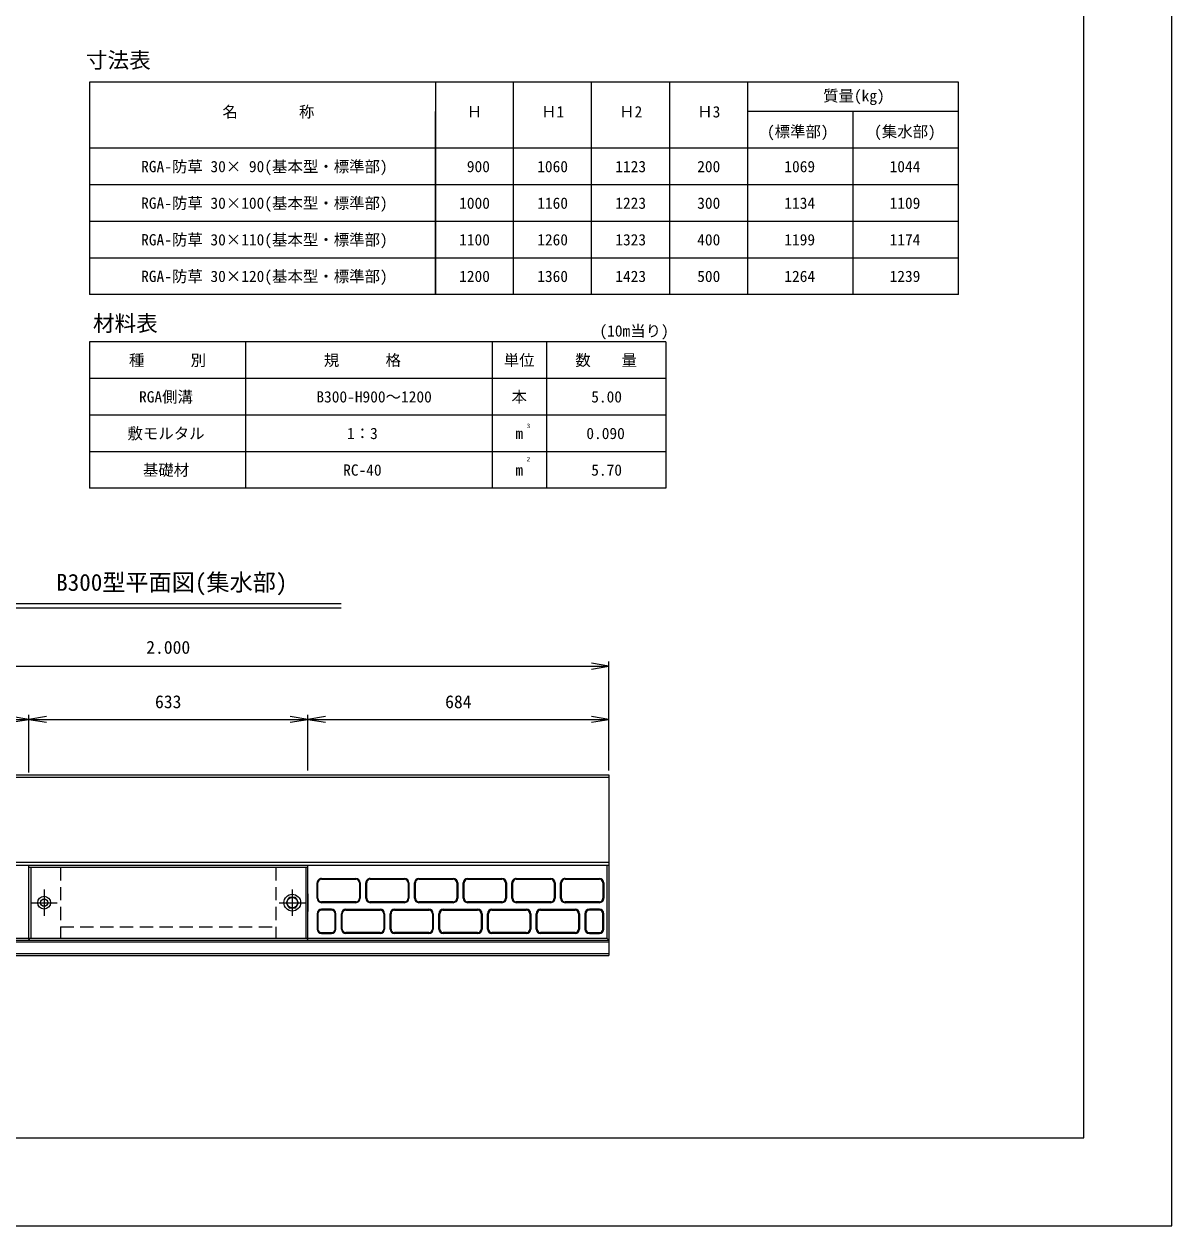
# Model space of a CAD drawing. Units: millimetres at full size, sheet at 1:20. Extents: x 0 to 8400, y 0 to 5940.
# Drawn here: x 5796 to 8400, y 0 to 2727 of the extents above; entities that cross this region are included whole.
import ezdxf
from ezdxf.enums import TextEntityAlignment as Align

# ---------------------------------------------------------------- set-up
doc = ezdxf.new("R2010")
doc.units = ezdxf.units.MM
doc.header["$LTSCALE"] = 20
doc.linetypes.add('USER6', pattern=[2.25, 1.5, -0.75])
doc.linetypes.add('USER7', pattern=[15, 9.375, -1.875, 1.875, -1.875])
for name, color, linetype, lineweight in [('1', 7, 'Continuous', 9), ('_0-0_0', 2, 'Continuous', 25), ('_1-9_20-FRAME', 2, 'Continuous', 25), ('CON2(細線）', 6, 'Continuous', 13), ('CON（太線）', 1, 'Continuous', 25), ('TEXT(細線）', 1, 'Continuous', 13), ('寸法線', 7, 'Continuous', 9), ('構造物-寸法', 7, 'Continuous', 9)]:
    doc.layers.add(name, color=color, linetype=linetype, lineweight=lineweight)
doc.styles.add('ＭＳ ゴシック', font='')
doc.styles.get('ＭＳ ゴシック').set_extended_font_data('MS Gothic')

# ---------------------------------------------------------------- blocks, each defined once
blk = doc.blocks.new('open_arrow')
at = {"color": 0, "linetype": 'Continuous', "lineweight": -2}
blk.add_lwpolyline([(7.5, 1.25), (0, 0), (7.5, -1.25)], dxfattribs=at)

msp = doc.modelspace()

# ---------------------------------------------------------------- linework, layer by layer
at = {"layer": '1'}
for p, q in [((5730.02, 1411.96), (6515.3, 1411.96)), ((5730.02, 1402.34), (6515.3, 1402.34))]:
    msp.add_line(p, q, dxfattribs=at)
at = {"layer": '_0-0_0', "color": 4, "linetype": 'USER7'}
for p, q in [((5841.17, 762.99), (5841.17, 703.99)), ((6404.17, 762.99), (6404.17, 703.99)), ((5811.67, 733.49), (5870.67, 733.49)), ((6374.67, 733.49), (6433.67, 733.49))]:
    msp.add_line(p, q, dxfattribs=at)
at = {"layer": '_0-0_0'}
for p, q in [((6397.25, 745.49), (6390.32, 733.49)), ((6411.1, 745.49), (6397.25, 745.49)), ((6418.03, 733.49), (6411.1, 745.49)), ((6390.32, 733.49), (6397.25, 721.49)), ((6397.25, 721.49), (6411.1, 721.49)), ((6411.1, 721.49), (6418.03, 733.49))]:
    msp.add_line(p, q, dxfattribs=at)
at = {"layer": '_0-0_0', "color": 3}
msp.add_circle((5841.17, 733.49), 14.5, dxfattribs=at)
at = {"layer": '_0-0_0'}
for centre, radius in [((5841.17, 733.49), 8.25), ((6404.17, 733.49), 19), ((6404.17, 733.49), 12)]:
    msp.add_circle(centre, radius, dxfattribs=at)
at = {"layer": '_1-9_20-FRAME'}
for p, q in [((5806.17, 818.49), (6439.17, 818.49)), ((5806.17, 650.49), (5806.17, 818.49)), ((6439.17, 650.49), (6439.17, 818.49)), ((5806.17, 813.99), (6439.17, 813.99)), ((5810.67, 813.99), (5810.67, 652.99)), ((6434.67, 813.99), (6434.67, 652.99)), ((5806.17, 713.49), (5806.17, 753.49)), ((6439.17, 753.49), (6439.17, 713.49)), ((5806.17, 652.99), (6439.17, 652.99)), ((5806.17, 650.49), (5808.17, 648.49)), ((5808.17, 648.49), (6437.17, 648.49)), ((6439.17, 650.49), (6437.17, 648.49))]:
    msp.add_line(p, q, dxfattribs=at)
at = {"layer": '_1-9_20-FRAME', "linetype": 'USER6'}
for p, q in [((5878.17, 813.99), (5878.17, 652.99)), ((6367.17, 813.99), (6367.17, 652.99)), ((5878.17, 678.49), (6367.17, 678.49))]:
    msp.add_line(p, q, dxfattribs=at)
at = {"layer": 'CON2(細線）'}
for p, q in [((5122.67, 1018.49), (7122.67, 1018.49)), ((7117.73, 818.49), (7117.73, 653.26)), ((5127.62, 653.26), (7117.73, 653.26)), ((7117.73, 653.26), (7122.67, 648.49)), ((5122.67, 618.49), (7122.67, 618.49))]:
    msp.add_line(p, q, dxfattribs=at)
at = {"layer": 'CON2(細線）', "color": 2}
msp.add_line((7122.67, 824.49), (5122.67, 824.49), dxfattribs=at)
at = {"layer": 'CON（太線）'}
for p, q in [((5122.67, 1023.49), (7122.67, 1023.49)), ((7122.67, 1023.49), (7122.67, 613.49)), ((5122.67, 818.49), (7122.67, 818.49)), ((5122.67, 648.49), (7122.67, 648.49)), ((5122.67, 613.49), (7122.67, 613.49))]:
    msp.add_line(p, q, dxfattribs=at)
at = {"layer": 'TEXT(細線）'}
for p, q in [((5944.28, 2595.25), (5944.28, 2113)), ((7915.36, 2595.25), (5944.28, 2595.25)), ((6729.1, 2595.25), (6729.1, 2113)), ((6906.24, 2113), (6906.24, 2595.25)), ((7083.37, 2113), (7083.37, 2595.25)), ((7260.5, 2113), (7260.5, 2595.25)), ((7437.63, 2113), (7437.63, 2595.25)), ((7915.36, 2113), (7915.36, 2595.25)), ((6729.1, 2113), (6729.1, 2528.15)), ((7915.36, 2528.15), (7437.63, 2528.15)), ((7676.49, 2113), (7676.49, 2528.15)), ((7915.36, 2445.12), (5944.28, 2445.12)), ((7915.36, 2362.09), (5944.28, 2362.09)), ((7915.36, 2279.06), (5944.28, 2279.06)), ((7915.36, 2196.03), (5944.28, 2196.03)), ((7915.36, 2113), (5944.28, 2113)), ((5944.28, 2005.69), (5944.28, 1673.57)), ((7251.6, 2005.69), (5944.28, 2005.69)), ((6297.84, 2005.69), (6297.84, 1673.57)), ((6857.42, 2005.69), (6857.42, 1673.57)), ((6980.66, 2005.69), (6980.66, 1673.57)), ((7251.6, 2005.69), (7251.6, 1673.57)), ((7251.6, 1922.66), (5944.28, 1922.66)), ((7251.6, 1839.63), (5944.28, 1839.63)), ((7251.6, 1756.6), (5944.28, 1756.6)), ((7251.6, 1673.57), (5944.28, 1673.57))]:
    msp.add_line(p, q, dxfattribs=at)
at = {"layer": '構造物-寸法'}
for p, q in [((5122.67, 1270.28), (7122.67, 1270.28)), ((7122.67, 1033.49), (7122.67, 1280.28)), ((5122.67, 1149.39), (5806.17, 1149.39)), ((5806.17, 1028.49), (5806.17, 1159.39)), ((5806.17, 1028.49), (5806.17, 1159.39)), ((5806.17, 1149.39), (6439.17, 1149.39)), ((6439.17, 1033.49), (6439.17, 1159.39)), ((6439.17, 1033.49), (6439.17, 1159.39)), ((6439.17, 1149.39), (7122.67, 1149.39)), ((7122.67, 1033.49), (7122.67, 1159.39)), ((6460.42, 743.49), (6460.42, 778.49)), ((6462.42, 743.49), (6462.42, 778.49)), ((6470.42, 788.49), (6548.42, 788.49)), ((6470.42, 786.49), (6548.42, 786.49)), ((6556.42, 778.49), (6556.42, 743.49)), ((6558.42, 778.49), (6558.42, 743.49)), ((6570.92, 743.49), (6570.92, 778.49)), ((6572.92, 743.49), (6572.92, 778.49)), ((6580.92, 788.49), (6658.92, 788.49)), ((6580.92, 786.49), (6658.92, 786.49)), ((6666.92, 778.49), (6666.92, 743.49)), ((6668.92, 778.49), (6668.92, 743.49)), ((6681.42, 743.49), (6681.42, 778.49)), ((6683.42, 743.49), (6683.42, 778.49)), ((6691.42, 788.49), (6769.42, 788.49)), ((6691.42, 786.49), (6769.42, 786.49)), ((6777.42, 778.49), (6777.42, 743.49)), ((6779.42, 778.49), (6779.42, 743.49)), ((6791.92, 743.49), (6791.92, 778.49)), ((6793.92, 743.49), (6793.92, 778.49)), ((6801.92, 788.49), (6879.92, 788.49)), ((6801.92, 786.49), (6879.92, 786.49)), ((6887.92, 778.49), (6887.92, 743.49)), ((6889.92, 778.49), (6889.92, 743.49)), ((6902.42, 743.49), (6902.42, 778.49)), ((6904.42, 743.49), (6904.42, 778.49)), ((6912.42, 788.49), (6990.42, 788.49)), ((6912.42, 786.49), (6990.42, 786.49)), ((6998.42, 778.49), (6998.42, 743.49)), ((7000.42, 778.49), (7000.42, 743.49)), ((7012.92, 743.49), (7012.92, 778.49)), ((7014.92, 743.49), (7014.92, 778.49)), ((7022.92, 788.49), (7100.92, 788.49)), ((7022.92, 786.49), (7100.92, 786.49)), ((7108.92, 778.49), (7108.92, 743.49)), ((7110.92, 778.49), (7110.92, 743.49)), ((6548.42, 735.49), (6470.42, 735.49)), ((6548.42, 733.49), (6470.42, 733.49)), ((6493.17, 718.49), (6470.42, 718.49)), ((6493.17, 716.49), (6470.42, 716.49)), ((6525.67, 718.49), (6603.67, 718.49)), ((6525.67, 716.49), (6603.67, 716.49)), ((6658.92, 735.49), (6580.92, 735.49)), ((6658.92, 733.49), (6580.92, 733.49)), ((6636.17, 718.49), (6714.17, 718.49)), ((6636.17, 716.49), (6714.17, 716.49)), ((6769.42, 735.49), (6691.42, 735.49)), ((6769.42, 733.49), (6691.42, 733.49)), ((6746.67, 718.49), (6824.67, 718.49)), ((6746.67, 716.49), (6824.67, 716.49)), ((6879.92, 735.49), (6801.92, 735.49)), ((6879.92, 733.49), (6801.92, 733.49)), ((6857.17, 718.49), (6935.17, 718.49)), ((6857.17, 716.49), (6935.17, 716.49)), ((6990.42, 735.49), (6912.42, 735.49)), ((6990.42, 733.49), (6912.42, 733.49)), ((6967.67, 718.49), (7045.67, 718.49)), ((6967.67, 716.49), (7045.67, 716.49)), ((7100.92, 735.49), (7022.92, 735.49)), ((7100.92, 733.49), (7022.92, 733.49)), ((7100.92, 718.49), (7078.17, 718.49)), ((7100.92, 716.49), (7078.17, 716.49)), ((6460.42, 708.49), (6460.42, 673.49)), ((6462.42, 708.49), (6462.42, 673.49)), ((6501.17, 673.49), (6501.17, 708.49)), ((6503.17, 673.49), (6503.17, 708.49)), ((6515.67, 673.49), (6515.67, 708.49)), ((6517.67, 673.49), (6517.67, 708.49)), ((6611.67, 708.49), (6611.67, 673.49)), ((6613.67, 708.49), (6613.67, 673.49)), ((6626.17, 673.49), (6626.17, 708.49)), ((6628.17, 673.49), (6628.17, 708.49)), ((6722.17, 708.49), (6722.17, 673.49)), ((6724.17, 708.49), (6724.17, 673.49)), ((6736.67, 673.49), (6736.67, 708.49)), ((6738.67, 673.49), (6738.67, 708.49)), ((6832.67, 708.49), (6832.67, 673.49)), ((6834.67, 708.49), (6834.67, 673.49)), ((6847.17, 673.49), (6847.17, 708.49)), ((6849.17, 673.49), (6849.17, 708.49)), ((6943.17, 708.49), (6943.17, 673.49)), ((6945.17, 708.49), (6945.17, 673.49)), ((6957.67, 673.49), (6957.67, 708.49)), ((6959.67, 673.49), (6959.67, 708.49)), ((7053.67, 708.49), (7053.67, 673.49)), ((7055.67, 708.49), (7055.67, 673.49)), ((7068.17, 708.49), (7068.17, 673.49)), ((7070.17, 708.49), (7070.17, 673.49)), ((7108.92, 673.49), (7108.92, 708.49)), ((7110.92, 673.49), (7110.92, 708.49)), ((6470.42, 665.49), (6493.17, 665.49)), ((6470.42, 663.49), (6493.17, 663.49)), ((6603.67, 665.49), (6525.67, 665.49)), ((6603.67, 663.49), (6525.67, 663.49)), ((6714.17, 665.49), (6636.17, 665.49)), ((6714.17, 663.49), (6636.17, 663.49)), ((6824.67, 665.49), (6746.67, 665.49)), ((6824.67, 663.49), (6746.67, 663.49)), ((6935.17, 665.49), (6857.17, 665.49)), ((6935.17, 663.49), (6857.17, 663.49)), ((7045.67, 665.49), (6967.67, 665.49)), ((7045.67, 663.49), (6967.67, 663.49)), ((7078.17, 665.49), (7100.92, 665.49)), ((7078.17, 663.49), (7100.92, 663.49)), ((5122.67, 644.6), (7122.67, 644.6))]:
    msp.add_line(p, q, dxfattribs=at)
at = {"layer": '構造物-寸法', "color": 2}
msp.add_lwpolyline([(0, 5940), (0, 0), (8400, 0), (8400, 5940)], close=True, dxfattribs=at)
at = {"layer": '構造物-寸法'}
msp.add_lwpolyline([(200, 5740), (200, 200), (8200, 200), (8200, 5740)], close=True, dxfattribs=at)
for centre, radius, start, end in [((6470.42, 778.49), 10, 90.00003, 180.00003), ((6470.42, 778.49), 8, 90, 180), ((6548.42, 778.49), 10, 360, 90), ((6548.42, 778.49), 8, 360, 90), ((6580.92, 778.49), 10, 90.00003, 180.00003), ((6580.92, 778.49), 8, 90, 180), ((6658.92, 778.49), 10, 360, 90), ((6658.92, 778.49), 8, 360, 90), ((6691.42, 778.49), 10, 90, 180), ((6691.42, 778.49), 8, 90, 180), ((6769.42, 778.49), 10, 360, 90), ((6769.42, 778.49), 8, 360, 90), ((6801.92, 778.49), 10, 90, 180), ((6801.92, 778.49), 8, 90.00003, 180.00003), ((6879.92, 778.49), 10, 360, 90), ((6879.92, 778.49), 8, 360, 90), ((6912.42, 778.49), 10, 90.00003, 180.00003), ((6912.42, 778.49), 8, 90, 180), ((6990.42, 778.49), 10, 360, 90), ((6990.42, 778.49), 8, 360, 90), ((7022.92, 778.49), 10, 90.00003, 180.00003), ((7022.92, 778.49), 8, 90, 180), ((7100.92, 778.49), 10, 360, 90), ((7100.92, 778.49), 8, 360, 90), ((6470.42, 743.49), 10, 180, 270), ((6470.42, 743.49), 8, 180, 270), ((6548.42, 743.49), 10, 270, 0), ((6548.42, 743.49), 8, 270, 0), ((6580.92, 743.49), 10, 180, 270), ((6580.92, 743.49), 8, 180, 270), ((6658.92, 743.49), 10, 270, 0), ((6658.92, 743.49), 8, 270, 0), ((6691.42, 743.49), 10, 180, 270), ((6691.42, 743.49), 8, 180, 270), ((6769.42, 743.49), 10, 270, 0), ((6769.42, 743.49), 8, 270, 0), ((6801.92, 743.49), 10, 180, 270), ((6801.92, 743.49), 8, 180, 270), ((6879.92, 743.49), 10, 270, 0), ((6879.92, 743.49), 8, 270.00003, 0.00003), ((6912.42, 743.49), 10, 180, 270), ((6912.42, 743.49), 8, 180, 270), ((6990.42, 743.49), 10, 270, 0), ((6990.42, 743.49), 8, 270, 0), ((7022.92, 743.49), 10, 180, 270), ((7022.92, 743.49), 8, 180, 270), ((7100.92, 743.49), 10, 270.00003, 0.00003), ((7100.92, 743.49), 8, 270, 0), ((6470.42, 708.49), 10, 90, 180), ((6470.42, 708.49), 8, 90, 180), ((6493.17, 708.49), 10, 0, 90), ((6493.17, 708.49), 8, 0, 90), ((6525.67, 708.49), 10, 90, 180), ((6525.67, 708.49), 8, 89.99997, 179.99997), ((6603.67, 708.49), 10, 0, 90), ((6603.67, 708.49), 8, 0, 90), ((6636.17, 708.49), 10, 90, 180), ((6636.17, 708.49), 8, 90, 180), ((6714.17, 708.49), 10, 0, 90), ((6714.17, 708.49), 8, 0, 90), ((6746.67, 708.49), 10, 90, 180), ((6746.67, 708.49), 8, 90, 180), ((6824.67, 708.49), 10, 0, 90), ((6824.67, 708.49), 8, 0, 90), ((6857.17, 708.49), 10, 90, 180), ((6857.17, 708.49), 8, 90, 180), ((6935.17, 708.49), 10, 0, 90), ((6935.17, 708.49), 8, 0, 90), ((6967.67, 708.49), 10, 90, 180), ((6967.67, 708.49), 8, 90, 180), ((7045.67, 708.49), 10, 0, 90), ((7045.67, 708.49), 8, 0, 90), ((7078.17, 708.49), 10, 90, 180), ((7078.17, 708.49), 8, 90, 180), ((7100.92, 708.49), 10, 359.99997, 89.99997), ((7100.92, 708.49), 8, 0, 90), ((6470.42, 673.49), 10, 180.00003, 270.00003), ((6470.42, 673.49), 8, 180, 270), ((6493.17, 673.49), 10, 270, 360), ((6493.17, 673.49), 8, 270, 360), ((6525.67, 673.49), 10, 180, 270), ((6525.67, 673.49), 8, 180, 270), ((6603.67, 673.49), 10, 270, 0), ((6603.67, 673.49), 8, 269.99997, 359.99997), ((6636.17, 673.49), 10, 180, 270), ((6636.17, 673.49), 8, 180, 270), ((6714.17, 673.49), 10, 270, 0), ((6714.17, 673.49), 8, 270, 0), ((6746.67, 673.49), 10, 180, 270), ((6746.67, 673.49), 8, 180, 270), ((6824.67, 673.49), 10, 270, 0), ((6824.67, 673.49), 8, 270, 0), ((6857.17, 673.49), 10, 180, 270), ((6857.17, 673.49), 8, 180, 270), ((6935.17, 673.49), 10, 269.99997, 359.99997), ((6935.17, 673.49), 8, 269.99997, 359.99997), ((6967.67, 673.49), 10, 180, 270), ((6967.67, 673.49), 8, 180, 270), ((7045.67, 673.49), 10, 270, 0), ((7045.67, 673.49), 8, 270, 0), ((7078.17, 673.49), 10, 180.00003, 270.00003), ((7078.17, 673.49), 8, 180, 270), ((7100.92, 673.49), 10, 270, 360), ((7100.92, 673.49), 8, 270, 360)]:
    msp.add_arc(centre, radius, start, end, dxfattribs=at)

# ---------------------------------------------------------------- block references
at = {"layer": '構造物-寸法', "xscale": 5.33, "yscale": 5.33, "rotation": 180}
for p in [(7122.67, 1270.28), (5806.17, 1149.39), (6439.17, 1149.39), (7122.67, 1149.39)]:
    msp.add_blockref('open_arrow', p, dxfattribs=at)
at = {"layer": '構造物-寸法', "xscale": 5.33, "yscale": 5.33}
for p in [(5806.17, 1149.39), (6439.17, 1149.39)]:
    msp.add_blockref('open_arrow', p, dxfattribs=at)

# ---------------------------------------------------------------- texts
at = {"layer": 'TEXT(細線）', "style": 'ＭＳ ゴシック'}
for s, p in [('寸法表', (5936.04, 2616.32)), ('材料表', (5951.97, 2019.15))]:
    msp.add_text(s, height=35.92, dxfattribs=at).set_placement(p, align=Align.BOTTOM_LEFT)
for s, height, p in [('質量(kg)', 25.66, (7678.38, 2564.2)), ('名\u3000\u3000\u3000\u3000称', 25.48, (6349.89, 2527.81)), ('Ｈ', 25.66, (6817.67, 2527.81)), ('Ｈ1', 25.66, (6994.8, 2527.81)), ('Ｈ2', 25.66, (7171.93, 2527.81)), ('Ｈ3', 25.66, (7349.07, 2527.81)), ('(標準部)', 25.66, (7551.07, 2482.97)), ('(集水部)', 25.66, (7794.13, 2482.97)), ('RGA-防草 30× 90(基本型・標準部)', 25.66, (6340.9, 2403.61)), (' 900', 25.66, (6817.67, 2403.61)), ('1060', 25.66, (6994.8, 2403.61)), ('1123', 25.66, (7171.93, 2403.61)), ('200', 25.66, (7349.07, 2403.61)), ('1069', 25.66, (7555.42, 2403.61)), ('1044', 25.66, (7794.28, 2403.61)), ('RGA-防草 30×100(基本型・標準部)', 25.66, (6340.9, 2320.58)), ('1000', 25.66, (6817.67, 2320.58)), ('1160', 25.66, (6994.8, 2320.58)), ('1223', 25.66, (7171.93, 2320.58)), ('300', 25.66, (7349.07, 2320.58)), ('1134', 25.66, (7555.42, 2320.58)), ('1109', 25.66, (7794.28, 2320.58)), ('RGA-防草 30×110(基本型・標準部)', 25.66, (6340.9, 2237.55)), ('1100', 25.66, (6817.67, 2237.55)), ('1260', 25.66, (6994.8, 2237.55)), ('1323', 25.66, (7171.93, 2237.55)), ('400', 25.66, (7349.07, 2237.55)), ('1199', 25.66, (7555.42, 2237.55)), ('1174', 25.66, (7794.28, 2237.55)), ('RGA-防草 30×120(基本型・標準部)', 25.66, (6340.9, 2154.52)), ('1200', 25.66, (6817.67, 2154.52)), ('1360', 25.66, (6994.8, 2154.52)), ('1423', 25.66, (7171.93, 2154.52)), ('500', 25.66, (7349.07, 2154.52)), ('1264', 25.66, (7555.42, 2154.52)), ('1239', 25.66, (7794.28, 2154.52)), ('種\u3000\u3000\u3000別', 25.66, (6121.06, 1964.18)), ('規\u3000\u3000\u3000格', 25.66, (6563.22, 1964.18)), ('単位', 25.66, (6919.04, 1964.18)), ('数    量', 25.66, (7116.13, 1964.18)), ('RGA側溝', 25.66, (6117.64, 1881.15)), ('B300-H900～1200', 25.66, (6589.74, 1881.15)), ('本', 25.66, (6919.04, 1881.15)), ('5.00 ', 25.66, (7126.04, 1881.15)), ('敷モルタル', 25.66, (6117.64, 1798.11)), ('1：3', 25.66, (6563.22, 1798.11)), ('m', 25.66, (6919.04, 1798.11)), ('3', 10.26, (6939.94, 1815.26)), ('0.090', 25.66, (7114.97, 1798.11)), ('基礎材', 25.66, (6117.64, 1715.08)), ('RC-40', 25.66, (6563.22, 1715.08)), ('m', 25.66, (6919.04, 1715.08)), ('2', 10.26, (6939.94, 1739.93)), ('5.70 ', 25.66, (7126.04, 1715.08))]:
    msp.add_text(s, height=height, dxfattribs=at).set_placement(p, align=Align.MIDDLE_CENTER)
msp.add_text('(10m当り)', height=25.66, dxfattribs=at).set_placement((7258.39, 2010.23), align=Align.BOTTOM_RIGHT)
at = {"layer": '寸法線', "style": 'ＭＳ ゴシック'}
msp.add_text('B300型平面図(集水部)', height=38.49, dxfattribs=at).set_placement((5868.43, 1429.46), align=Align.BOTTOM_LEFT)
at = {"layer": '構造物-寸法', "style": 'ＭＳ ゴシック'}
for s, p in [('2.000', (6122.67, 1312.82)), ('633', (6122.67, 1189.39)), ('684', (6780.92, 1189.39))]:
    msp.add_text(s, height=29.33, dxfattribs=at).set_placement(p, align=Align.MIDDLE_CENTER)

doc.saveas('drawing.dxf')
